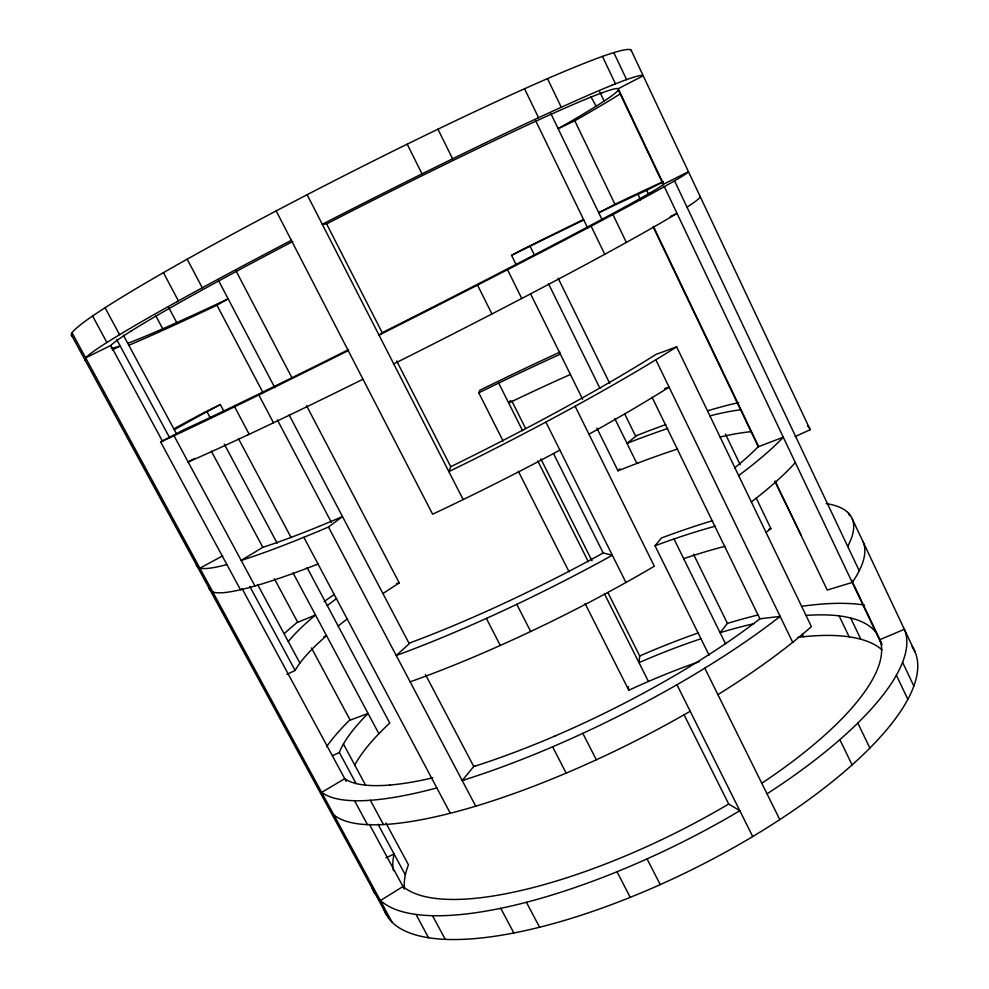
<?xml version="1.0" encoding="UTF-8"?>
<svg xmlns="http://www.w3.org/2000/svg" width="989" height="989" viewBox="0 0 989 989"><rect width="100%" height="100%" fill="white"/><g stroke="black" fill="none" stroke-linecap="round" stroke-linejoin="round"><path stroke-width="1.48" d="M607.889 592.559L639.698 655.979L638.993 662.642A289.035 97.281 -27 0 1 699.891 639.104L700.954 638.746M660.232 884.599A304.031 103.833 -26.8 0 0 752.716 836.558L754.409 835.52A299.098 102.448 -26.8 0 0 772.397 824.381L779.789 819.609A292.868 100.668 -26.8 0 0 852.11 764.905A285.648 98.541 -26.7 0 0 869.875 748.055A279.022 96.526 -26.6 0 0 905.664 703.253L907.84 699.334A271.295 94.066 -26.5 0 0 913.848 686.069L914.12 685.278A268.637 93.176 -26.5 0 0 915.06 651.961M676.649 346.83L655.892 354.445A270.677 27.123 -26.9 0 1 636.953 366.177A277.476 27.704 -26.9 0 1 563.965 408.074L562.568 408.853A283.868 28.248 -26.9 0 1 539.314 421.413L537.831 422.204A288.133 28.594 -26.9 0 1 450.749 466.697L448.87 471.629A315.565 31.376 -26.9 0 0 545.879 422.068L547.708 421.091A310.472 30.968 -26.9 0 0 567.093 410.633L575.116 406.244A304.043 30.436 -26.9 0 0 655.868 359.773A296.576 29.794 -26.8 0 0 676.661 346.83L811.4 626.618A288.961 78.23 -26.8 0 1 792.708 642.331A296.255 79.911 -26.8 0 1 717.89 694.637M503.092 441.02L478.775 392.831L479.714 390.358A330.437 34.108 -26.9 0 1 501.213 379.825A329.3 33.972 -26.9 0 1 559.947 352.121M767.007 793.833A293.56 96.428 -26.8 0 0 839.871 739.636A286.328 94.388 -26.7 0 0 857.822 723.021A279.689 92.459 -26.7 0 0 894.155 679.047L896.38 675.215A271.938 90.098 -26.6 0 0 902.574 662.284L902.87 661.517A269.28 89.257 -26.5 0 0 904.366 629.288L879.901 639.66A245.569 81.185 -26.6 0 1 877.379 669.405L877.132 670.035A248.894 82.235 -26.6 0 1 871.136 681.903L870.728 682.595A254.643 83.978 -26.7 0 1 835.371 725.234A261.38 85.956 -26.7 0 1 818.979 740.217A267.97 87.823 -26.8 0 1 762.136 783.004M775.141 481.087L827.237 590.062L852.308 582.422A274.447 74.682 -26.6 0 0 859.243 570.777L859.577 570.097A271.765 73.977 -26.6 0 0 863.249 542.133M847.684 546.398L848.043 545.743A272.432 69.86 -26.6 0 0 852.295 518.928A271.209 69.551 -26.6 0 0 848.426 513.056A274.002 70.293 -26.6 0 0 826.186 503.636M72.049 332.786L71.925 332.972A290.136 17.864 -26.9 0 0 71.245 334.653L388.009 917.372A272.816 93.98 -27.2 0 0 392.163 922.255L72.049 332.786A298.505 18.358 -26.9 0 1 92.632 315.973A306.541 18.828 -26.9 0 1 105.069 307.727A314.663 19.273 -26.9 0 1 162.06 273.434L163.42 272.643A320.102 19.557 -26.9 0 1 187.181 259.167L188.726 258.302A324.738 19.792 -26.9 0 1 276.178 210.904A325.517 19.829 -26.9 0 1 307.146 194.709A323.23 19.718 -26.9 0 1 407.208 144.159L409.112 143.232A318.025 19.471 -26.9 0 1 429.473 133.292L437.942 129.2A311.461 19.137 -26.9 0 1 524.578 88.738A303.833 18.742 -26.9 0 1 547.498 78.626A296.824 18.358 -26.9 0 1 598.778 57.745L602.462 56.41A288.64 17.889 -27 0 1 613.81 52.615L614.416 52.429A285.809 17.728 -27 0 1 631.155 50.216L631.328 50.575A284.436 17.641 -27 0 1 631.39 50.983M510.299 400.693L508.692 403.042A298.851 35.691 -26.9 0 1 569.355 374.93L570.406 374.46M758.476 614.861A304.056 102.065 -26.9 0 0 728.67 623.033L727.422 623.391L720.066 632.676L721.117 632.367A276.945 92.595 -26.9 0 1 753.939 623.676M475.091 766.092L473.768 766.512L462.197 780.544L463.829 780.037M709.064 655.151L655.027 545.767L661.443 537.991A314.885 82.099 -26.9 0 1 681.928 530.611L683.176 530.178A307.666 79.924 -26.9 0 1 712.636 520.659M795.354 462.531L792.622 465.559A285.598 55.767 -26.8 0 1 751.331 501.967M307.06 567.562L389.765 723.021A250.069 67.549 -27.1 0 0 378.886 733.727L378.317 734.308A246.224 66.411 -27.2 0 0 354.754 765.066M758.019 446.867L783.313 437.175L780.519 440.093A286.303 51.292 -26.8 0 1 738.622 475.573M596.923 428.15L618.001 470.826L619.979 468.835M332.489 755.695L339.338 752.468A245.779 62.431 -27.2 0 1 343.43 744.012A246.817 62.715 -27.1 0 1 367.512 714.046L368.081 713.477L349.278 720.462A270.454 68.859 -27.2 0 0 326.543 746.757M490.087 609.694A286.044 50.451 -26.9 0 1 410.299 642.739L396.243 655.497L397.85 654.903A313.352 55.359 -26.9 0 0 486.365 618.409A314.094 55.471 -26.9 0 0 516.777 604.316A311.881 55.149 -26.9 0 0 612.327 555.225L603.191 552.95A284.783 50.266 -26.9 0 1 517.383 597.022A286.921 50.575 -26.9 0 1 490.087 609.706M636.755 435.494L626.989 443.369L628.027 442.961M288.293 641.589A249.698 44.443 -27.1 0 1 314.91 615.529L315.516 615.022L296.848 622.687A273.632 48.807 -27.1 0 0 284.325 633.566M338.176 626.049L338.856 625.505A260.169 50.711 -27 0 1 347.374 618.854M327.285 605.589L327.977 605.058A260.799 46.644 -27 0 1 336.594 598.543M650.193 192.818L649.736 193.09A260.898 5.328 -26.9 0 1 640.081 198.554L639.475 198.9A266.894 5.44 -26.9 0 1 592.807 224.194A273.928 5.563 -26.9 0 1 572.965 234.69A280.802 5.687 -26.9 0 1 497.43 274.015L495.983 274.769A287.255 5.798 -26.9 0 1 472.161 287.008L470.64 287.787A291.57 5.872 -26.9 0 1 382.236 332.7L379.022 335.147A319.348 6.441 -26.9 0 0 477.539 285.104L479.393 284.14A314.205 6.354 -26.9 0 0 499.272 273.941L507.505 269.688A307.703 6.243 -26.9 0 0 591.138 226.135A300.162 6.119 -26.9 0 0 612.957 214.564L626.371 242.416A299.407 11.151 -26.9 0 1 604.736 254.284L591.113 226.147M241.143 560.429A307.183 30.647 -26.9 0 0 302.424 537.855L303.846 537.287A312.512 31.116 -26.9 0 0 328.472 527.026L342.466 516.604A286.18 28.421 -26.9 0 1 320.053 525.987L318.866 526.482M766.129 532.255L770.95 528.719L756.239 498.11M663.335 184.807L618.31 89.999A261.516 11.645 -26.9 0 1 604.118 101.088L603.71 101.36A266.758 11.893 -26.9 0 1 596.132 106.206L591.002 96.885M686.996 207.134L687.516 206.8A281.63 10.545 -26.9 0 0 700.224 196.613M380.542 900.472L402.993 886.515A256.843 84.3 -27.1 0 0 436.174 898.494M780.173 616.382A296.972 75.461 -26.8 0 1 704.786 668.168L697.196 672.817A303.277 76.796 -26.8 0 1 678.689 683.72L676.946 684.722A308.271 77.822 -26.8 0 1 582.818 733.344A310.472 78.267 -26.8 0 1 552.591 746.819A309.73 78.119 -26.8 0 1 463.816 780.037M241.168 560.417L262.827 547.313A280.332 27.915 -26.9 0 0 318.891 526.457M612.933 214.576A293.226 5.996 -26.9 0 0 660.961 188.54L664.324 186.661A285.129 5.835 -26.9 0 0 674.535 180.839L675.079 180.517M129.102 345.173A282.928 12.536 -26.9 0 0 144.481 338.522L145.383 338.127A286.18 12.696 -26.9 0 0 160.725 331.29L165.262 329.238A296.403 13.216 -26.9 0 0 216.962 305.218L228.125 298.802A269.663 11.992 -26.9 0 1 177.513 322.229L176.722 322.587A262.184 11.608 -26.9 0 1 162.728 328.805L161.998 329.127A258.141 11.423 -26.9 0 1 127.742 343.294M410.126 681.829L411.745 681.26A312.586 60.181 -26.9 0 0 500.31 645.446A313.34 60.304 -26.9 0 0 530.685 631.489A311.115 59.958 -26.9 0 0 625.938 582.496L627.706 581.495A306.083 59.167 -26.8 0 0 646.559 570.764L654.335 566.227L575.116 406.244M177.019 301.67L178.416 300.903A319.299 14.056 -26.9 0 1 202.275 287.774L203.821 286.934A323.922 14.217 -26.9 0 1 291.359 240.339M195.773 293.548L196.91 292.905A292.361 12.832 -26.9 0 1 218.656 280.975L219.917 280.283A295.649 12.956 -26.9 0 1 292.793 241.477M516.32 264.99L511.573 255.385L519.88 250.81A326.593 6.812 -26.9 0 1 539.858 240.92L541.082 240.315A319.051 6.626 -26.9 0 1 582.966 219.768M188.157 461.987L194.759 458.402M223.947 411.35L220.337 404.563A259.687 5.279 -26.9 0 0 206.998 411.733L206.293 412.104A255.694 5.192 -26.9 0 0 174.299 429.807M222.673 555.855L199.951 568.156A291.396 29.2 -27 0 0 226.951 564.558M316.604 564.571A306.429 35.579 -26.9 0 1 254.915 586.007A298.505 34.751 -26.9 0 1 240.5 589.753L160.614 441.91L184.226 429.56A276.487 5.6 -26.9 0 0 196.675 423.811A283.682 5.724 -26.9 0 0 250.922 397.85L252.059 397.294A289.592 5.835 -26.9 0 0 274.114 386.514L275.387 385.895A292.868 5.885 -26.9 0 0 348.561 349.612M598.753 212.759L614.948 204.29A298.678 6.144 -26.9 0 1 658.118 183.942L658.761 183.645A289.147 5.934 -26.9 0 1 663.446 181.506M604.774 254.272A306.936 11.386 -26.9 0 1 521.735 298.468L513.563 302.733A313.426 11.584 -26.9 0 1 493.783 312.994L491.929 313.958A318.557 11.732 -26.9 0 1 393.746 363.903M602.437 92.669A259.897 11.571 -26.9 0 1 618.261 88.713L643.196 75.77A285.079 12.733 -26.9 0 0 627.174 79.404L626.593 79.602A287.898 12.857 -26.9 0 0 615.479 83.83L611.845 85.289M112.239 350.057L120.176 345.977A259.613 11.485 -26.9 0 1 111.201 348.215M640.229 199.84L638.202 194.203A264.211 5.402 -26.9 0 1 646.262 190.568L662.951 182.063M650.181 192.818A257.412 5.266 -26.9 0 0 663.594 184.177L688.455 171.69A282.335 5.786 -26.9 0 1 675.067 180.53M590.853 97.132A269.465 11.967 -26.9 0 0 541.663 118.544A276.561 12.251 -26.9 0 0 521.055 128.026A283.497 12.511 -26.9 0 0 443.406 165.2L441.935 165.929A290 12.746 -26.9 0 0 417.642 177.896L416.097 178.663A294.351 12.906 -26.9 0 0 326.605 223.922L322.29 224.305A322.414 14.167 -26.9 0 1 422.031 173.866L423.922 172.927A317.222 13.982 -26.9 0 1 444.185 162.925L452.591 158.796A310.67 13.747 -26.9 0 1 538.597 117.679M131.29 330.944A271.74 12.004 -26.9 0 0 110.719 345.507L85.672 357.845A297.751 13.191 -26.9 0 1 106.948 342.478A305.762 13.525 -26.9 0 1 119.582 334.678A313.859 13.846 -26.9 0 1 177.043 301.657M511.573 255.385A298.604 6.206 -26.9 0 1 530.079 246.236L531.081 245.742A290.506 6.008 -26.9 0 1 583.807 219.954M220.337 404.563L204.117 412.524A283.447 5.773 -26.9 0 0 189.48 420.374L188.615 420.844A280.221 5.699 -26.9 0 0 174.076 428.744M160.614 441.91A302.844 6.144 -26.9 0 0 174.015 435.741A310.88 6.293 -26.9 0 0 233.206 407.468L234.603 406.788A316.257 6.391 -26.9 0 0 258.809 394.97L260.379 394.191A320.844 6.466 -26.9 0 0 348.239 350.613M286.847 674.411L295.118 670.455A248.054 48.102 -27.1 0 1 299.89 663.112A249.092 48.325 -27.1 0 1 325.962 636.224L326.555 635.704L323.799 636.768M670.258 216.591L677.008 213.364L673.682 215.367A292.497 10.916 -26.9 0 1 626.346 242.429M247.757 434.937L249.191 434.27A315.466 11.633 -26.9 0 0 273.483 422.773L275.053 422.031A320.053 11.781 -26.9 0 0 362.988 379.22M385.933 857.797L394.104 854.039A245.396 80.604 -27.2 0 0 393.449 870.679M795.131 436.594L810.189 429.708L809.694 428.608A273.656 53.591 -26.7 0 0 807.481 425.715M560.367 354.136L559.317 354.618A299.605 30.758 -26.9 0 0 498.679 383.089A300.891 30.906 -26.9 0 0 478.775 392.831M590.829 97.157L591.484 96.885A263.408 11.72 -26.9 0 1 601.942 92.855L602.449 92.669M316.579 564.595L318.038 564.027M618.001 470.826A290.692 57.671 -26.9 0 1 636.867 463.445L637.893 463.05M655.027 545.767A287.972 74.805 -26.9 0 1 673.991 538.968L675.042 538.609M683.671 558.649L684.709 558.303A279.516 76.759 -26.9 0 1 725.048 546.287M664.707 388.541L669.108 387.169A303.289 35.32 -26.9 0 1 588.95 434.22M367.438 824.653A291.582 78.626 -27 0 0 383.435 824.566A299.346 80.505 -26.9 0 0 448.808 813.613L450.292 813.255A304.55 81.716 -26.9 0 0 475.721 806.171L477.353 805.676A308.988 82.717 -26.8 0 0 566.165 773.114A309.73 82.891 -26.8 0 0 596.342 759.787A307.53 82.408 -26.8 0 0 690.198 711.264M436.841 787.899L435.345 788.307A300.063 76.017 -26.9 0 1 370.331 800.299M499.21 908.619L500.743 908.31A301.793 98.616 -26.9 0 0 526.42 902.277L528.064 901.844A306.194 99.827 -26.8 0 0 617.037 871.742A306.924 100.025 -26.8 0 0 647.066 858.885A304.748 99.456 -26.8 0 0 739.834 810.733L728.695 804.02L683.943 714.515M392.571 922.712A280.691 96.613 -27.1 0 0 428.596 937.733A288.244 99.048 -27 0 0 445.273 939.377A295.921 101.422 -26.9 0 0 512.327 933.27L513.835 932.998A301.076 102.955 -26.9 0 0 539.586 927.237L541.23 926.829A305.465 104.228 -26.8 0 0 630.24 897.344A306.207 104.438 -26.8 0 0 660.232 884.623L647.066 858.885M396.49 583.485L399.259 582.929L306.503 405.614M780.136 616.394L759.898 618.805L652.085 397.281M801.288 535.408L774.857 481.458M803.488 636.731A259.093 89.987 -26.7 0 1 849.18 636.829L849.835 636.953A251.416 87.106 -26.6 0 1 860.207 639.079L860.813 639.24A246.496 85.314 -26.6 0 1 881.99 649.822M876.031 632.527A247.089 81.716 -26.6 0 0 850.664 618.001L850.07 617.841A252.022 83.435 -26.6 0 0 839.809 615.974L839.129 615.887L849.143 636.842M110.768 345.482L162.641 441.514M241.996 588.443L346.175 781.335M369.404 824.332L404.39 889.123M92.583 315.998L106.899 342.503M390.123 785.019A266.906 67.66 -27 0 1 375.499 785.637A259.81 65.966 -27 0 1 344.704 778.702L321.771 792.337A284.634 72.42 -27 0 0 354.544 800.707L367.438 824.653A283.942 76.697 -27 0 1 334.097 815.097M380.505 900.497A281.358 92.533 -27.1 0 0 415.986 914.405L428.558 937.77M123.378 335.16L176.45 433.763M257.56 584.474L299.89 663.112M343.43 744.012L365.646 785.291M385.957 823.033L408.457 864.819A242.404 83.299 -27.3 0 0 405.354 874.919A244.815 84.152 -27.2 0 0 404.427 888.32M105.069 307.727L119.582 334.678M174.015 435.741L254.939 585.983M383.435 824.566L370.356 800.274A292.287 74.249 -27 0 1 354.507 800.731M415.949 914.429A288.936 94.882 -27 0 0 432.514 915.69L445.273 939.377M116.665 339.487L169.638 437.719M249.809 586.428L295.118 670.455M339.338 752.468L356.127 783.622M378.033 824.245L405.354 874.919M274.349 578.689L297.602 622.069M311.51 648.005L349.982 719.757M155.805 315.825L162.728 328.805M206.998 411.733L210.595 418.471M224.318 444.16L277.155 543.159M293.078 572.99L378.886 733.727M211.325 451.157L262.827 547.313M168.748 307.591L176.722 322.587M238.398 438.523L291.162 537.67M163.42 272.643L178.416 300.903M234.603 406.788L249.191 434.27M303.846 537.287L450.292 813.255M500.743 908.31L513.835 932.998M187.181 259.167L202.275 287.774M258.809 394.97L273.483 422.773M328.472 527.026L475.721 806.171M526.42 902.277L539.586 927.237M218.396 280.283L274.831 387.676M289.196 415.034L408.989 643.221M425.468 674.585L473.768 766.512M216.95 305.23L263 392.621M277.39 419.929L331.352 522.353M235.864 270.578L292.225 378.33M276.166 210.904L432.613 514.206A317.036 36.63 -26.9 0 0 463.173 499.581A314.786 36.42 -26.9 0 0 559.873 450.119M486.365 618.409L500.31 645.458M552.591 746.819L566.165 773.126M617.025 871.754L630.24 897.357M326.605 223.922L382.224 332.7M396.663 360.923L450.737 466.697M307.146 194.709L463.173 499.581M516.777 604.316L530.685 631.489M582.818 733.344L596.342 759.787M518.372 471.32L569.083 571.84M585.055 603.5L628.819 690.248A289.554 102.052 -27 0 1 648.438 681.458A288.331 101.546 -27 0 1 699.285 661.641M553.667 453.864L603.191 552.95M511.783 400.904L525.616 428.484M540.822 458.822L591.991 560.85M498.679 383.077L522.551 430.66M537.806 461.035L588.393 561.839M604.341 593.598L648.438 681.458M407.196 144.171L422.019 173.866M477.526 285.104L491.929 313.958M545.879 422.068L625.938 582.496M676.946 684.722L752.716 836.546M530.549 293.795L582.645 399.247M437.942 129.2L452.591 158.796M507.505 269.688L521.747 298.468M704.811 668.181L779.789 819.609M530.079 246.236L534.579 255.385M548.475 283.67L599.915 388.294M614.812 418.582L636.867 463.445M673.991 538.968L725.493 643.703M558.155 278.218L609.731 383.386M624.652 413.835L635.519 435.976M693.512 554.248L727.422 623.391M524.553 88.75L538.572 117.691A303.067 13.463 -26.9 0 1 561.282 107.257A296.07 13.191 -26.9 0 1 611.87 85.277M655.843 359.786L792.708 642.331M839.846 739.636L852.085 764.905M535.506 120.386L587.713 228.076M547.486 78.626L561.282 107.257M857.822 723.021L869.875 748.055M550.527 112.894L602.054 219.595M802.215 634.036L803.501 636.718A267.463 93.201 -26.8 0 0 798.061 637.324M614.948 204.29L574.794 120.794L558.155 128.681A274.954 12.301 -26.9 0 0 595.65 106.503M725.456 434.097L740.18 464.706M653.37 226.357L758.526 446.336M653.222 227.037L758.328 446.892M599.73 91.829L604.131 101.076M646.719 190.37L648.71 194.549M850.676 617.989L860.813 639.24M613.81 52.615L626.593 79.602M674.535 180.839L859.243 570.777M902.574 662.284L913.848 686.069M618.249 88.726L663.582 184.177M851.776 580.444L881.792 643.641M602.462 56.41L615.479 83.83M664.324 186.661L881.953 645.038M896.38 675.215L907.84 699.334M631.143 50.216L810.189 429.708M852.283 518.928L915.048 651.961A267.426 92.768 -26.5 0 0 912.081 646.485M848.426 513.056L849.687 515.739M628.225 686.551L628.819 690.248M386.612 915.134A268.155 92.348 -27.3 0 1 383.522 908.087M639.698 655.979A317.58 107.393 -27 0 1 698.593 632.812M374.732 893.277A268.798 88.466 -27.2 0 1 371.79 886.503M499.222 908.594A296.626 97.145 -26.9 0 1 432.502 915.715M728.695 804.02A278.305 90.667 -26.8 0 1 645.347 847.276A280.406 91.235 -26.8 0 1 618.385 858.86A279.553 91 -26.8 0 1 538.201 886.231L536.866 886.589A276.413 90.123 -26.9 0 1 513.526 892.177L512.265 892.449A270.739 88.503 -26.9 0 1 451.38 899.458M451.404 899.434A263.853 86.463 -27 0 1 436.137 898.519M759.923 618.805A271.06 68.723 -26.8 0 1 691.707 665.399L690.371 666.227A277.328 70.058 -26.8 0 1 668.205 679.356L666.784 680.172A281.506 70.936 -26.8 0 1 582.224 723.837A283.62 71.381 -26.8 0 1 555.101 735.964M864.584 605.107A275.746 91.52 -26.6 0 0 858.736 604.304L857.908 604.205A284.77 94.796 -26.7 0 0 807.852 605.515A293.968 98.208 -26.8 0 0 801.943 606.282M805.986 615.43A259.711 86.191 -26.7 0 1 839.154 615.863M555.101 735.952A282.755 71.196 -26.8 0 1 475.091 766.092M432.823 777.836A273.866 69.242 -26.9 0 1 390.099 785.031M768.985 529.09A296.712 81.419 -26.8 0 1 770.95 528.719M707.765 410.732A301.002 54.519 -26.9 0 1 713.428 409.087A291.557 52.615 -26.8 0 1 738.659 402.61M675.03 538.622A280.208 72.494 -26.9 0 1 715.257 526.185M720.079 437.027A265.2 51.997 -26.8 0 1 751.096 431.674M709.867 415.85A265.856 47.818 -26.8 0 1 740.637 409.78M324.12 601.658A286.612 51.403 -27 0 1 334.356 594.377M240.55 589.716A290.679 33.898 -27 0 1 212.87 592.04M209.792 589.877A277.686 32.402 -27 0 1 209.099 587.194M72.642 336.136A285.166 17.555 -26.8 0 1 71.332 335.172M85.363 360.317A284.449 12.61 -26.9 0 1 84.708 359.786M197.046 566.425A278.379 27.915 -27 0 1 196.539 564.076M382.99 593.548A269.02 52.677 -27 0 1 399.259 582.929M637.88 463.062A282.854 55.879 -26.9 0 1 677.688 448.994M636.743 435.506A311.374 56.67 -26.9 0 1 665.869 424.553M628.015 442.973A283.559 51.403 -26.9 0 1 667.711 428.472M598.728 212.771A272.309 5.588 -26.9 0 1 637.682 194.437M758.056 446.855A260.626 46.582 -26.8 0 1 734.604 467.921M247.782 434.925A310.101 11.46 -26.9 0 1 188.133 461.999M195.797 293.535A286.39 12.61 -26.9 0 0 143.046 323.737A279.133 12.313 -26.9 0 0 131.253 330.956M619.287 94.487A291.953 13.055 -26.9 0 1 617.037 95.884L616.394 96.292A301.583 13.537 -26.9 0 1 574.757 120.806"/></g></svg>
